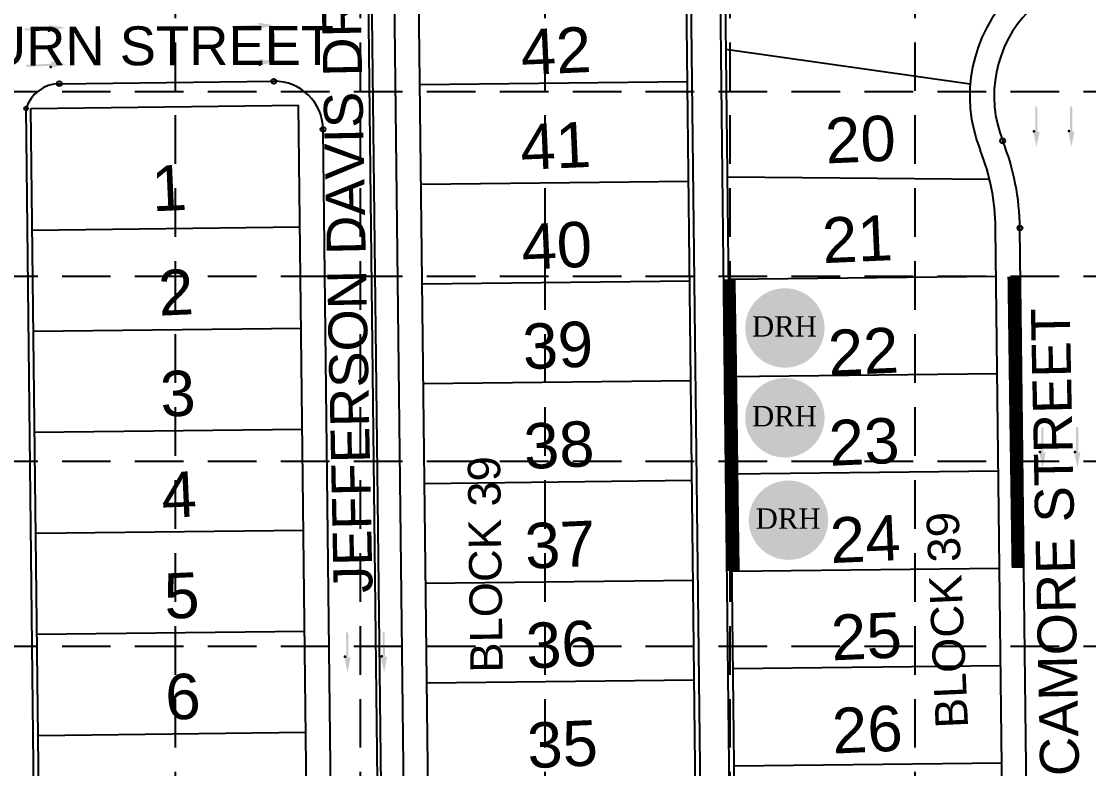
# Model space of a CAD drawing. Header units: feet. Extents: x 6037 to 11520, y 4436 to 7866.
# Drawn here: x 7424.2 to 7917.9, y 7035.3 to 7381 of the extents above; entities that cross this region are included whole.
import ezdxf
from ezdxf.enums import TextEntityAlignment as Align

# ---------------------------------------------------------------- set-up
doc = ezdxf.new("R2010")
doc.units = ezdxf.units.FT
doc.header["$LTSCALE"] = 0.4
doc.header["$MEASUREMENT"] = 0
doc.linetypes.add('DASHED2', pattern=[0.375, 0.25, -0.125])
doc.linetypes.add('HIDDEN', pattern=[0.375, 0.25, -0.125])
for name, color, linetype in [('1 BLOCK NUMBER', 7, 'Continuous'), ('1 DR HORTON LOT', 7, 'Continuous'), ('1 EROSION BLANKET', 84, 'Continuous'), ('1 LOT NUMBER', 7, 'Continuous'), ('1 STREET NAMES', 7, 'Continuous'), ('BASE', 7, 'Continuous'), ('grid', 254, 'HIDDEN'), ('LOTLINE', 7, 'Continuous'), ('PAVING', 7, 'Continuous'), ('ROW', 7, 'Continuous'), ('STORM', 7, 'Continuous')]:
    doc.layers.add(name, color=color, linetype=linetype)
doc.styles.add('DRHorton', font='dutcheb.ttf')
doc.styles.get("Standard").update_dxf_attribs({"font": 'ARIAL.TTF'})

# ---------------------------------------------------------------- blocks, each defined once
blk = doc.blocks.new('DRHorton')
h = blk.add_hatch(color=1)
h.paths.add_polyline_path([(78.7, 25.78, 1), (40.43, 25.78, 1)])
h.paths.add_polyline_path([(42.33, 17.91), (76.5, 17.91), (76.5, 34.87), (42.33, 34.87)], flags=24)
at = {"layer": 'BASE', "color": 176, "style": 'DRHorton'}
blk.add_text('DRH', height=9.814, dxfattribs=at).set_placement((59.39, 21.64), align=Align.CENTER)

msp = doc.modelspace()

# ---------------------------------------------------------------- hatches: boundary and pattern name
at = {"layer": 'PAVING', "linetype": 'Continuous', "lineweight": 30}
h = msp.add_hatch(color=256, dxfattribs=at)
edge = h.paths.add_edge_path()
edge.add_line((7436.91, 7378.9), (7437.55, 7378.25))
edge.add_line((7437.55, 7378.25), (7425.66, 7377.72))
edge.add_line((7425.66, 7377.72), (7425.7, 7376.75))
edge.add_line((7425.7, 7376.75), (7437.6, 7377.28))
edge.add_line((7437.6, 7377.28), (7437.02, 7376.69))
edge.add_line((7437.02, 7376.69), (7437.02, 7376.69))
edge.add_ellipse((7437.62, 7376.66), major_axis=(-0.63, -0.028), ratio=0.285714, start_angle=342.8173, end_angle=484.7269)
edge.add_line((7437.99, 7376.53), (7437.99, 7376.53))
edge.add_line((7437.99, 7376.53), (7444.37, 7378.09))
edge.add_line((7444.37, 7378.09), (7437.88, 7379.14))
edge.add_line((7437.88, 7379.14), (7437.88, 7379.14))
edge.add_ellipse((7437.52, 7378.97), major_axis=(-0.63, -0.028), ratio=0.285714, start_angle=234.1685, end_angle=374.4967)
edge.add_line((7436.91, 7378.9), (7436.91, 7378.9))
edge.add_line((7436.91, 7378.9), (7436.91, 7378.9))
h = msp.add_hatch(color=256, dxfattribs=at)
edge = h.paths.add_edge_path()
edge.add_line((7533.5, 7380.01), (7534.15, 7379.36))
edge.add_line((7534.15, 7379.36), (7522.25, 7378.83))
edge.add_line((7522.25, 7378.83), (7522.3, 7377.86))
edge.add_line((7522.3, 7377.86), (7534.19, 7378.39))
edge.add_line((7534.19, 7378.39), (7533.62, 7377.8))
edge.add_line((7533.62, 7377.8), (7533.61, 7377.8))
edge.add_ellipse((7534.22, 7377.78), major_axis=(-0.63, -0.028), ratio=0.285714, start_angle=342.8173, end_angle=484.7269)
edge.add_line((7534.58, 7377.64), (7534.58, 7377.64))
edge.add_line((7534.58, 7377.64), (7540.97, 7379.21))
edge.add_line((7540.97, 7379.21), (7534.47, 7380.25))
edge.add_line((7534.47, 7380.25), (7534.47, 7380.25))
edge.add_ellipse((7534.11, 7380.09), major_axis=(-0.63, -0.028), ratio=0.285714, start_angle=234.1685, end_angle=374.4967)
edge.add_line((7533.5, 7380.01), (7533.5, 7380.01))
edge.add_line((7533.5, 7380.01), (7533.5, 7380.01))
h = msp.add_hatch(color=256, dxfattribs=at)
edge = h.paths.add_edge_path()
edge.add_line((7437.66, 7362.04), (7438.3, 7361.39))
edge.add_line((7438.3, 7361.39), (7426.4, 7360.86))
edge.add_line((7426.4, 7360.86), (7426.45, 7359.89))
edge.add_line((7426.45, 7359.89), (7438.35, 7360.42))
edge.add_line((7438.35, 7360.42), (7437.77, 7359.83))
edge.add_line((7437.77, 7359.83), (7437.77, 7359.83))
edge.add_ellipse((7438.37, 7359.8), major_axis=(-0.63, -0.028), ratio=0.285714, start_angle=342.8173, end_angle=484.7269)
edge.add_line((7438.74, 7359.67), (7438.73, 7359.67))
edge.add_line((7438.73, 7359.67), (7445.12, 7361.23))
edge.add_line((7445.12, 7361.23), (7438.62, 7362.27))
edge.add_line((7438.62, 7362.27), (7438.62, 7362.27))
edge.add_ellipse((7438.26, 7362.11), major_axis=(-0.63, -0.028), ratio=0.285714, start_angle=234.1685, end_angle=374.4967)
edge.add_line((7437.66, 7362.04), (7437.66, 7362.04))
edge.add_line((7437.66, 7362.04), (7437.66, 7362.04))
h = msp.add_hatch(color=256, dxfattribs=at)
edge = h.paths.add_edge_path()
edge.add_line((7534.25, 7363.15), (7534.9, 7362.5))
edge.add_line((7534.9, 7362.5), (7523, 7361.97))
edge.add_line((7523, 7361.97), (7523.05, 7361))
edge.add_line((7523.05, 7361), (7534.94, 7361.53))
edge.add_line((7534.94, 7361.53), (7534.36, 7360.94))
edge.add_line((7534.36, 7360.94), (7534.36, 7360.94))
edge.add_ellipse((7534.97, 7360.91), major_axis=(-0.63, -0.028), ratio=0.285714, start_angle=342.8173, end_angle=484.7269)
edge.add_line((7535.33, 7360.78), (7535.33, 7360.78))
edge.add_line((7535.33, 7360.78), (7541.72, 7362.34))
edge.add_line((7541.72, 7362.34), (7535.22, 7363.39))
edge.add_line((7535.22, 7363.39), (7535.22, 7363.39))
edge.add_ellipse((7534.86, 7363.22), major_axis=(-0.63, -0.028), ratio=0.285714, start_angle=234.1685, end_angle=374.4967)
edge.add_line((7534.25, 7363.15), (7534.25, 7363.15))
edge.add_line((7534.25, 7363.15), (7534.25, 7363.15))
h = msp.add_hatch(color=256, dxfattribs=at)
edge = h.paths.add_edge_path()
edge.add_line((7894.91, 7330.17), (7894.23, 7329.55))
edge.add_line((7894.23, 7329.55), (7894.19, 7341.46))
edge.add_line((7894.19, 7341.46), (7893.22, 7341.45))
edge.add_line((7893.22, 7341.45), (7893.26, 7329.54))
edge.add_line((7893.26, 7329.54), (7892.7, 7330.15))
edge.add_line((7892.7, 7330.15), (7892.7, 7330.15))
edge.add_ellipse((7892.64, 7329.54), major_axis=(-0.002, 0.63), ratio=0.285714, start_angle=342.8173, end_angle=484.7269)
edge.add_line((7892.5, 7329.19), (7892.5, 7329.19))
edge.add_line((7892.5, 7329.19), (7893.8, 7322.74))
edge.add_line((7893.8, 7322.74), (7895.1, 7329.19))
edge.add_line((7895.1, 7329.19), (7895.1, 7329.19))
edge.add_ellipse((7894.96, 7329.56), major_axis=(-0.002, 0.63), ratio=0.285714, start_angle=234.1685, end_angle=374.4967)
edge.add_line((7894.91, 7330.17), (7894.91, 7330.17))
edge.add_line((7894.91, 7330.17), (7894.91, 7330.17))
h = msp.add_hatch(color=256, dxfattribs=at)
edge = h.paths.add_edge_path()
edge.add_line((7911.02, 7330.28), (7910.33, 7329.66))
edge.add_line((7910.33, 7329.66), (7910.29, 7341.57))
edge.add_line((7910.29, 7341.57), (7909.33, 7341.56))
edge.add_line((7909.33, 7341.56), (7909.37, 7329.65))
edge.add_line((7909.37, 7329.65), (7908.8, 7330.25))
edge.add_line((7908.8, 7330.25), (7908.8, 7330.26))
edge.add_ellipse((7908.75, 7329.65), major_axis=(-0.002, 0.63), ratio=0.285714, start_angle=342.8173, end_angle=484.7269)
edge.add_line((7908.6, 7329.29), (7908.6, 7329.29))
edge.add_line((7908.6, 7329.29), (7909.9, 7322.85))
edge.add_line((7909.9, 7322.85), (7911.21, 7329.3))
edge.add_line((7911.21, 7329.3), (7911.21, 7329.3))
edge.add_ellipse((7911.06, 7329.67), major_axis=(-0.002, 0.63), ratio=0.285714, start_angle=234.1685, end_angle=374.4967)
edge.add_line((7911.02, 7330.28), (7911.02, 7330.28))
edge.add_line((7911.02, 7330.28), (7911.02, 7330.28))
h = msp.add_hatch(color=256, dxfattribs=at)
edge = h.paths.add_edge_path()
edge.add_line((7897.69, 7181.75), (7897, 7181.13))
edge.add_line((7897, 7181.13), (7896.96, 7193.04))
edge.add_line((7896.96, 7193.04), (7896, 7193.03))
edge.add_line((7896, 7193.03), (7896.04, 7181.13))
edge.add_line((7896.04, 7181.13), (7895.47, 7181.73))
edge.add_line((7895.47, 7181.73), (7895.47, 7181.73))
edge.add_ellipse((7895.42, 7181.13), major_axis=(-0.002, 0.63), ratio=0.285714, start_angle=342.8173, end_angle=484.7269)
edge.add_line((7895.27, 7180.77), (7895.27, 7180.77))
edge.add_line((7895.27, 7180.77), (7896.57, 7174.32))
edge.add_line((7896.57, 7174.32), (7897.88, 7180.77))
edge.add_line((7897.88, 7180.77), (7897.88, 7180.77))
edge.add_ellipse((7897.73, 7181.14), major_axis=(-0.002, 0.63), ratio=0.285714, start_angle=234.1685, end_angle=374.4967)
edge.add_line((7897.68, 7181.75), (7897.69, 7181.75))
edge.add_line((7897.69, 7181.75), (7897.69, 7181.75))
h = msp.add_hatch(color=256, dxfattribs=at)
edge = h.paths.add_edge_path()
edge.add_line((7913.79, 7181.86), (7913.11, 7181.24))
edge.add_line((7913.11, 7181.24), (7913.07, 7193.15))
edge.add_line((7913.07, 7193.15), (7912.1, 7193.14))
edge.add_line((7912.1, 7193.14), (7912.14, 7181.23))
edge.add_line((7912.14, 7181.23), (7911.58, 7181.84))
edge.add_line((7911.58, 7181.84), (7911.57, 7181.84))
edge.add_ellipse((7911.52, 7181.23), major_axis=(-0.002, 0.63), ratio=0.285714, start_angle=342.8173, end_angle=484.7269)
edge.add_line((7911.38, 7180.87), (7911.38, 7180.88))
edge.add_line((7911.38, 7180.88), (7912.68, 7174.43))
edge.add_line((7912.68, 7174.43), (7913.98, 7180.88))
edge.add_line((7913.98, 7180.88), (7913.98, 7180.88))
edge.add_ellipse((7913.84, 7181.25), major_axis=(-0.002, 0.63), ratio=0.285714, start_angle=234.1685, end_angle=374.4967)
edge.add_line((7913.79, 7181.86), (7913.79, 7181.86))
edge.add_line((7913.79, 7181.86), (7913.79, 7181.86))
h = msp.add_hatch(color=256, dxfattribs=at)
edge = h.paths.add_edge_path()
edge.add_line((7576.18, 7087.11), (7575.5, 7086.48))
edge.add_line((7575.5, 7086.48), (7575.36, 7098.39))
edge.add_line((7575.36, 7098.39), (7574.4, 7098.38))
edge.add_line((7574.4, 7098.38), (7574.53, 7086.47))
edge.add_line((7574.53, 7086.47), (7573.96, 7087.07))
edge.add_line((7573.96, 7087.07), (7573.96, 7087.07))
edge.add_ellipse((7573.91, 7086.47), major_axis=(-0.007, 0.63), ratio=0.285714, start_angle=342.8173, end_angle=484.7269)
edge.add_line((7573.77, 7086.11), (7573.77, 7086.11))
edge.add_line((7573.77, 7086.11), (7575.12, 7079.67))
edge.add_line((7575.12, 7079.67), (7576.38, 7086.13))
edge.add_line((7576.38, 7086.13), (7576.38, 7086.13))
edge.add_ellipse((7576.23, 7086.5), major_axis=(-0.007, 0.63), ratio=0.285714, start_angle=234.1685, end_angle=374.4967)
edge.add_line((7576.18, 7087.11), (7576.18, 7087.11))
edge.add_line((7576.18, 7087.11), (7576.18, 7087.11))
h = msp.add_hatch(color=256, dxfattribs=at)
edge = h.paths.add_edge_path()
edge.add_line((7593.05, 7087.3), (7592.38, 7086.68))
edge.add_line((7592.38, 7086.68), (7592.24, 7098.58))
edge.add_line((7592.24, 7098.58), (7591.27, 7098.57))
edge.add_line((7591.27, 7098.57), (7591.41, 7086.67))
edge.add_line((7591.41, 7086.67), (7590.84, 7087.26))
edge.add_line((7590.84, 7087.26), (7590.84, 7087.26))
edge.add_ellipse((7590.79, 7086.66), major_axis=(-0.007, 0.63), ratio=0.285714, start_angle=342.8173, end_angle=484.7269)
edge.add_line((7590.65, 7086.3), (7590.65, 7086.3))
edge.add_line((7590.65, 7086.3), (7592, 7079.87))
edge.add_line((7592, 7079.87), (7593.25, 7086.33))
edge.add_line((7593.25, 7086.33), (7593.25, 7086.32))
edge.add_ellipse((7593.1, 7086.69), major_axis=(-0.007, 0.63), ratio=0.285714, start_angle=234.1685, end_angle=374.4967)
edge.add_line((7593.05, 7087.3), (7593.05, 7087.3))
edge.add_line((7593.05, 7087.3), (7593.05, 7087.3))

# ---------------------------------------------------------------- linework, layer by layer
at = {"layer": '1 EROSION BLANKET', "const_width": 5.92}
for points in [[(7751.63, 7261.66), (7752.24, 7224.85), (7753.52, 7126.69)], [(7885.2, 7128.11), (7884.24, 7193.6), (7883.32, 7262.89)]]:
    msp.add_lwpolyline(points, dxfattribs=at)
at = {"layer": 'grid', "color": 252, "linetype": 'DASHED2', "ltscale": 225}
for p, q in [((7495.31, 7776.26), (7495.31, 4782.14)), ((7580.85, 7776.26), (7580.85, 4782.14)), ((7666.38, 7776.26), (7666.38, 4782.14)), ((7751.92, 7776.26), (7751.92, 4782.14)), ((7837.45, 7776.26), (7837.45, 4782.14)), ((6126.74, 7348.58), (11429.95, 7348.58)), ((6126.74, 7263.05), (11429.95, 7263.05)), ((6126.74, 7177.51), (11429.95, 7177.51)), ((6126.74, 7091.98), (11429.95, 7091.98))]:
    msp.add_line(p, q, dxfattribs=at)
at = {"layer": 'LOTLINE'}
for p, q in [((7863.14, 7351.97), (7750.13, 7367.93)), ((7608.53, 7351.78), (7732.3, 7353.2)), ((7872.04, 7307.86), (7750.81, 7308.9)), ((7609.07, 7305.65), (7732.83, 7307.07)), ((7429.26, 7284.45), (7553.03, 7285.87)), ((7751.36, 7261.65), (7875.12, 7263.07)), ((7609.6, 7259.51), (7733.36, 7260.94)), ((7429.8, 7237.7), (7553.57, 7239.12)), ((7610.13, 7213.38), (7733.89, 7214.81)), ((7751.88, 7216.64), (7875.64, 7218.06)), ((7430.34, 7190.95), (7554.11, 7192.37)), ((7752.39, 7171.63), (7876.16, 7173.06)), ((7610.66, 7167.25), (7734.42, 7168.68)), ((7430.88, 7144.2), (7554.64, 7145.62)), ((7752.91, 7126.63), (7876.68, 7128.05)), ((7611.19, 7121.12), (7734.96, 7122.55)), ((7431.42, 7097.45), (7555.18, 7098.87)), ((7753.43, 7081.62), (7877.2, 7083.05)), ((7611.72, 7074.99), (7735.49, 7076.42)), ((7431.95, 7050.7), (7555.72, 7052.12)), ((7753.95, 7036.62), (7877.71, 7038.04))]:
    msp.add_line(p, q, dxfattribs=at)
at = {"layer": 'PAVING'}
for p, q in [((7603.4, 6819.95), (7594.36, 7605.88)), ((7740.57, 6830.23), (7733.1, 7479.24)), ((7754.07, 6830.38), (7746.6, 7479.4)), ((7441.74, 7352.11), (7541, 7353.25)), ((7432.51, 6807.18), (7426.37, 7340.68)), ((7569.64, 6820.01), (7563.76, 7331.01)), ((7891.35, 6831.19), (7886.12, 7285.37))]:
    msp.add_line(p, q, dxfattribs=at)
for centre, radius in [((7441.74, 7352.11), 1.13), ((7541, 7353.25), 1.13), ((7426.37, 7340.68), 0.844), ((7563.76, 7331.01), 1.13), ((7878.15, 7325.68), 1.13), ((7886.12, 7285.37), 1.13)]:
    msp.add_circle(centre, radius, dxfattribs=at)
for centre, radius, start, end in [((7930.43, 7346.48), 56.26, 69.6201, 201.6991), ((7441.93, 7335.79), 16.32, 90.6596, 162.5796), ((7541.26, 7330.75), 22.5, 0.6596, 90.6596), ((7773.61, 7284.08), 112.52, 0.6596, 21.6991)]:
    msp.add_arc(centre, radius, start, end, dxfattribs=at)
at = {"layer": 'PAVING', "linetype": 'Continuous', "lineweight": 30}
for p in [(7437.02, 7376.69), (7533.62, 7377.8), (7437.77, 7359.83), (7534.36, 7360.94), (7892.7, 7330.15), (7908.8, 7330.25), (7895.47, 7181.73), (7911.58, 7181.84), (7573.96, 7087.07), (7590.84, 7087.26)]:
    msp.add_point(p, dxfattribs=at)
at = {"layer": 'ROW'}
for p, q in [((7614.78, 6809.05), (7605.53, 7612.52)), ((7738.32, 6830.2), (7730.85, 7479.22)), ((7756.32, 6830.41), (7748.85, 7479.42)), ((7428.62, 7340.7), (7552.38, 7342.13)), ((7558.52, 6808.63), (7552.38, 7342.13)), ((7434.76, 6807.21), (7428.62, 7340.7)), ((7880.1, 6831.06), (7874.87, 7285.24))]:
    msp.add_line(p, q, dxfattribs=at)
for centre, radius, start, end in [((7930.43, 7346.48), 67.51, 69.6201, 201.6991), ((7773.61, 7284.08), 101.27, 0.6596, 21.6991)]:
    msp.add_arc(centre, radius, start, end, dxfattribs=at)
at = {"layer": 'STORM', "color": 5, "flags": 128}
for points in [[(7591.67, 6935.3), (7584.54, 7554.72), (7584.54, 7554.72, 0.335862), (7529.81, 7625.3)], [(7589.98, 6935.28), (7582.85, 7554.7), (7582.85, 7554.7, 0.334048), (7529.82, 7623.55)]]:
    msp.add_lwpolyline(points, format="xyb", dxfattribs=at)

# ---------------------------------------------------------------- block references
at = {"layer": '1 DR HORTON LOT', "xscale": 0.9600000000000364, "yscale": 0.9600000000000364, "zscale": 0.96}
for p in [(7720.2, 7214.39), (7720.2, 7172.84), (7721.87, 7125.48)]:
    msp.add_blockref('DRHorton', p, dxfattribs=at)

# ---------------------------------------------------------------- texts
at = {"layer": '1 BLOCK NUMBER'}
for rotation, p in [(90.7206, (7639.39, 7079.67)), (92.5387, (7854.67, 7053.97))]:
    msp.add_text('BLOCK 39', height=15, rotation=rotation, dxfattribs=at).set_placement(p, align=Align.MIDDLE_LEFT)
at = {"layer": '1 LOT NUMBER', "color": 7}
for s, p in [('42', (7655.17, 7366.63)), ('20', (7796.04, 7325.69)), ('41', (7654.99, 7322.73)), ('1', (7484.38, 7303.56)), ('40', (7655.53, 7276.59)), ('21', (7794.63, 7279.59)), ('2', (7487.52, 7255.29)), ('39', (7656.06, 7230.46)), ('22', (7797.36, 7227.58)), ('3', (7488.39, 7208.5)), ('38', (7656.59, 7184.33)), ('23', (7797.73, 7185.85)), ('4', (7488.93, 7161.75)), ('37', (7657.12, 7138.2)), ('24', (7798.25, 7140.85)), ('5', (7490.19, 7115.04)), ('25', (7798.77, 7095.84)), ('36', (7657.65, 7092.07)), ('6', (7490.73, 7068.29)), ('26', (7799.2, 7052.73)), ('35', (7658.18, 7045.94))]:
    msp.add_text(s, height=21, rotation=2.5387, dxfattribs=at).set_placement(p, align=Align.MIDDLE_LEFT)
at = {"layer": '1 STREET NAMES', "color": 7}
for s, rotation, p in [('JEFFERSON DAVIS DRIVE', 91.1613, (7577.69, 7116.52)), ('ASHBURN STREET', 0.1402, (7339.76, 7369.31)), ('SYCAMORE STREET', 91.1613, (7905.24, 6998.3))]:
    msp.add_text(s, height=18, rotation=rotation, dxfattribs=at).set_placement(p, align=Align.MIDDLE_LEFT)

doc.saveas('drawing.dxf')
